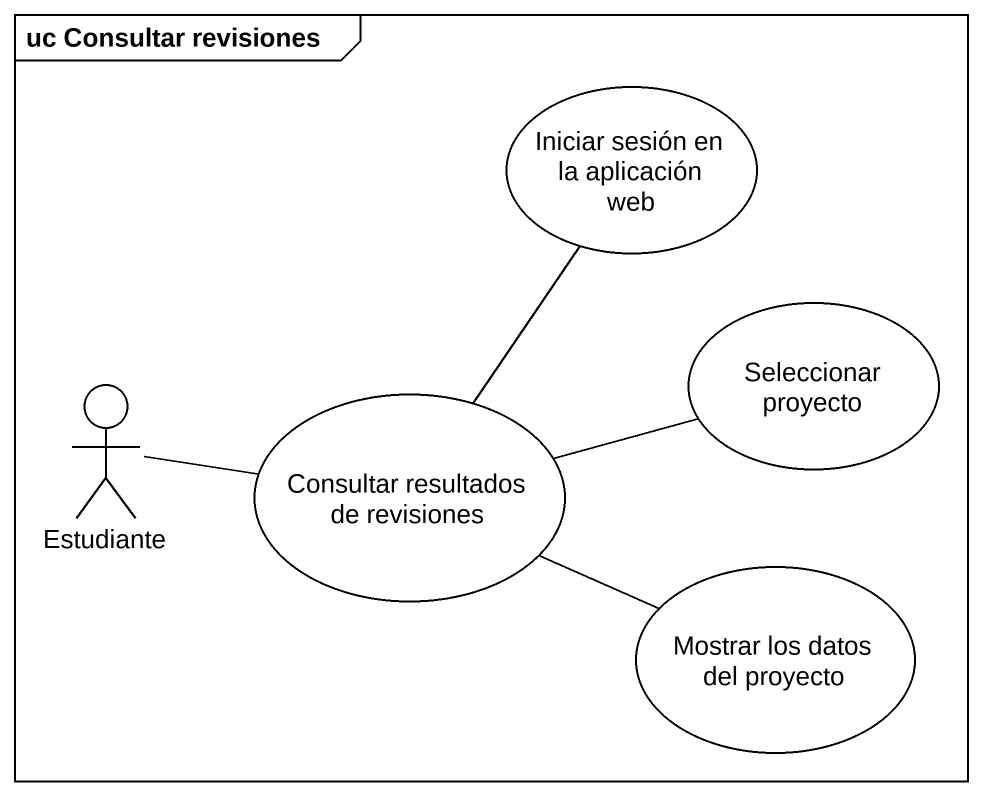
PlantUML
@startuml
mainframe uc Consultar revisiones
usecase "Iniciar sesión en la aplicación web" as Iniciar_sesión_en_la
usecase "Seleccionar proyecto" as Seleccionar_proyecto
actor Estudiante
usecase "Consultar resultados de revisiones" as Consultar_resultados_de
usecase "Mostrar los datos del proyecto" as Mostrar_los_datos_del
Estudiante -right- Consultar_resultados_de
Consultar_resultados_de -up- Iniciar_sesión_en_la
Consultar_resultados_de -right- Seleccionar_proyecto
Consultar_resultados_de -right- Mostrar_los_datos_del
@enduml
